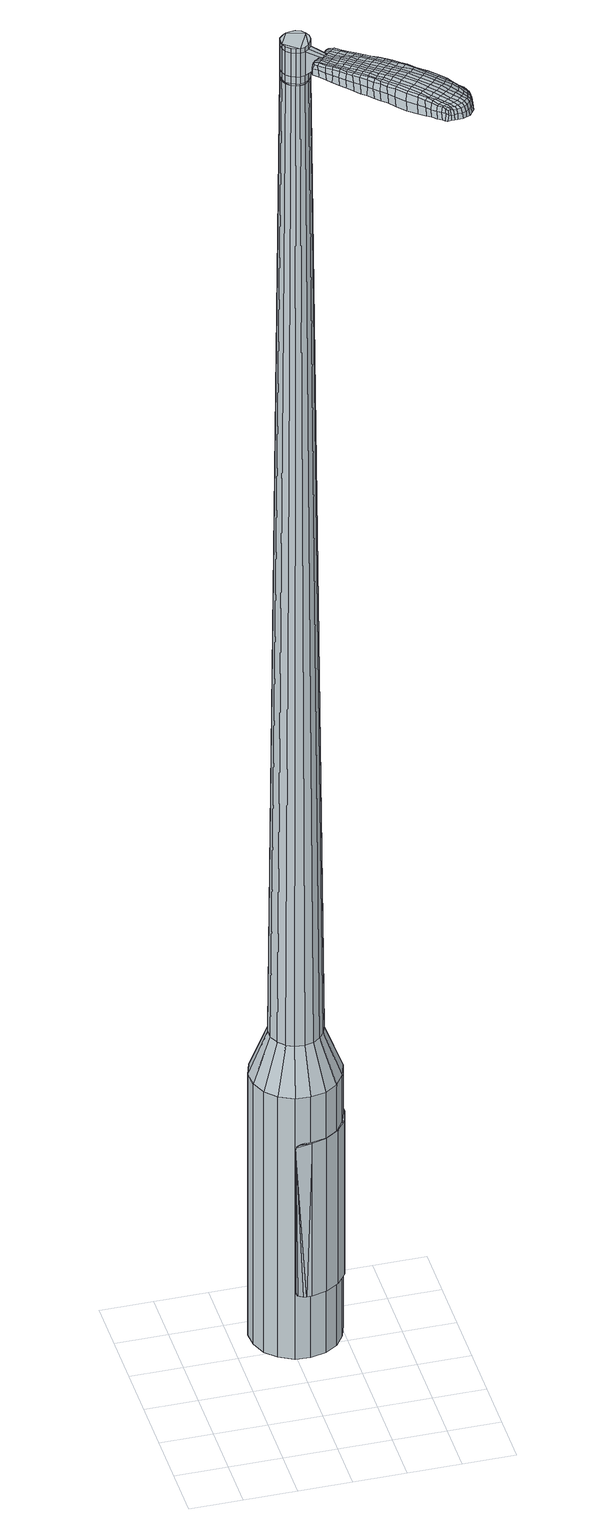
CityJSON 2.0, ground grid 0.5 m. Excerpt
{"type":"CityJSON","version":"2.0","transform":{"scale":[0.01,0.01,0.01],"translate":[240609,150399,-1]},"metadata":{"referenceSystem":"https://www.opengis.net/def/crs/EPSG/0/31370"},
"CityObjects":{
"object1":{"type":"GenericCityObject","attributes":{"cluster":944,"mean_distance_to_centroid":0.186,"new_centroid_x":240610.07,"new_centroid_y":150400.77,"mean_distance_to_camera":8.18,"H1":39.59,"H2":38.7,"Z_final":113.93,"cluster2":-1,"proj_x":240605.86,"proj_y":150404.79,"id_line":64292,"bearing_l":223.67,"distance":5.82,"orientation":"left","G_obj":313.67},"geometry":[{"type":"MultiSurface","lod":"2","boundaries":[[[0,1,2,3]],[[1,4,5,2]],[[4,6,7,5]],[[6,8,9,7]],[[8,10,11,9]],[[10,12,13,11]],[[12,14,15,13]],[[14,16,17,15]],[[16,18,19,17]],[[18,20,21,19]],[[20,22,23,21]],[[22,24,25,23]],[[24,26,27,25]],[[26,28,29,27]],[[28,30,31,29]],[[30,32,33,31]],[[32,34,35,33]],[[34,0,3,35]],[[36,37,38,39]],[[38,40,41,42]],[[41,43,42]],[[42,44,45,46]],[[45,47,46]],[[46,48,49,50]],[[49,51,50]],[[42,46,50,38]],[[50,52,39,38]],[[53,36,39]],[[2,5,7,35]],[[7,9,11,15]],[[11,13,15]],[[15,17,19,23]],[[19,21,23]],[[23,25,27,31]],[[27,29,31]],[[15,23,31,7]],[[31,33,35,7]],[[3,2,35]],[[1,0,54,55]],[[0,34,56,54]],[[34,32,57,56]],[[32,30,58,57]],[[30,28,59,58]],[[28,26,60,59]],[[26,24,61,60]],[[24,22,62,61]],[[22,20,63,62]],[[20,18,64,63]],[[18,16,65,64]],[[16,14,66,65]],[[14,12,67,66]],[[12,10,68,67]],[[10,8,69,68]],[[8,6,70,69]],[[6,4,71,70]],[[4,1,55,71]],[[55,54,72,73]],[[54,56,74,72]],[[56,57,75,74]],[[57,58,76,75]],[[58,59,77,76]],[[59,60,78,77]],[[60,61,79,78]],[[61,62,80,79]],[[62,63,81,80]],[[63,64,82,81]],[[64,65,83,82]],[[65,66,84,83]],[[66,67,85,84]],[[67,68,86,85]],[[68,69,87,86]],[[69,70,88,87]],[[70,71,89,88]],[[71,55,73,89]],[[90,91,92,93]],[[94,95,91,90]],[[96,97,95,94]],[[98,99,97,96]],[[100,101,99,98]],[[102,103,101,100]],[[104,105,103,102]],[[80,106,105,104]],[[81,107,106,80]],[[108,109,107,81]],[[110,111,109,108]],[[112,113,111,110]],[[114,115,113,112]],[[116,117,115,114]],[[87,118,117,116]],[[88,119,118,87]],[[120,121,119,88]],[[93,92,121,120]],[[122,123,124,125]],[[126,122,125,127]],[[128,126,127,129]],[[130,128,129,131]],[[132,130,131,133]],[[134,132,133,135]],[[136,134,135,137]],[[138,136,137,139]],[[140,138,139,141]],[[142,140,141,143]],[[144,142,143,145]],[[146,144,145,147]],[[148,146,147,149]],[[150,148,149,151]],[[152,150,151,153]],[[154,152,153,155]],[[73,72,90,93]],[[72,74,94,90]],[[74,75,96,94]],[[75,76,98,96]],[[76,77,100,98]],[[77,78,102,100]],[[78,79,104,102]],[[79,80,104]],[[82,108,81]],[[82,83,110,108]],[[83,84,112,110]],[[84,85,114,112]],[[85,86,116,114]],[[86,87,116]],[[89,120,88]],[[89,73,93,120]],[[156,157,92,91]],[[157,158,121,92]],[[158,119,121]],[[159,117,118]],[[159,160,115,117]],[[160,161,113,115]],[[161,162,111,113]],[[162,163,109,111]],[[163,107,109]],[[164,105,106]],[[164,165,103,105]],[[165,166,101,103]],[[166,167,99,101]],[[167,168,97,99]],[[168,169,95,97]],[[169,156,91,95]],[[39,52,154,170]],[[157,156,171,155]],[[53,39,170,123]],[[156,169,124,171]],[[36,53,123,122]],[[169,168,125,124]],[[37,36,122,126]],[[168,167,127,125]],[[38,37,126,128]],[[167,166,129,127]],[[40,38,128,130]],[[166,165,131,129]],[[41,40,130,132]],[[165,164,133,131]],[[43,41,132,134]],[[164,106,135,133]],[[42,43,134,136]],[[106,107,137,135]],[[44,42,136,138]],[[107,163,139,137]],[[45,44,138,140]],[[163,162,141,139]],[[47,45,140,142]],[[162,161,143,141]],[[46,47,142,144]],[[161,160,145,143]],[[48,46,144,146]],[[160,159,147,145]],[[49,48,146,148]],[[159,118,149,147]],[[51,49,148,150]],[[118,119,151,149]],[[50,51,150,152]],[[119,158,153,151]],[[52,50,152,154]],[[158,157,155,153]],[[154,155,172,173]],[[155,171,174,172]],[[171,124,175,174]],[[124,123,176,175]],[[123,170,177,176]],[[170,154,173,177]],[[178,179,180,181]],[[182,178,181,183]],[[178,182,184,185]],[[179,178,185,186]],[[187,188,189,190]],[[191,187,190,192]],[[187,191,193,194]],[[188,187,194,195]],[[196,197,198,199]],[[200,196,199,201]],[[196,200,202,203]],[[197,196,203,204]],[[205,206,207,208]],[[209,205,208,210]],[[205,209,211,212]],[[206,205,212,213]],[[214,215,216,217]],[[218,214,217,219]],[[214,218,220,221]],[[215,214,221,222]],[[223,224,225,226]],[[227,223,226,228]],[[223,227,229,230]],[[224,223,230,231]],[[232,233,234,235]],[[224,232,235,225]],[[232,224,231,236]],[[233,232,236,237]],[[238,239,240,241]],[[233,238,241,234]],[[238,233,237,242]],[[239,238,242,243]],[[244,182,183,245]],[[239,244,245,240]],[[244,239,243,246]],[[182,244,246,184]],[[247,248,249,250]],[[251,247,250,252]],[[247,251,253,254]],[[248,247,254,255]],[[256,257,258,259]],[[248,256,259,249]],[[256,248,255,260]],[[257,256,260,261]],[[262,263,264,265]],[[257,262,265,258]],[[262,257,261,266]],[[263,262,266,267]],[[268,269,270,271]],[[263,268,271,264]],[[268,263,267,272]],[[269,268,272,273]],[[274,179,186,275]],[[269,274,275,270]],[[274,269,273,276]],[[179,274,276,180]],[[277,278,279,280]],[[281,277,280,282]],[[277,281,283,284]],[[278,277,284,285]],[[286,287,288,289]],[[278,286,289,279]],[[286,278,285,290]],[[287,286,290,291]],[[292,293,294,295]],[[287,292,295,288]],[[292,287,291,296]],[[293,292,296,297]],[[298,191,192,299]],[[293,298,299,294]],[[298,293,297,300]],[[191,298,300,193]],[[301,302,303,304]],[[305,301,304,306]],[[301,305,307,308]],[[302,301,308,309]],[[310,311,312,313]],[[302,310,313,303]],[[310,302,309,314]],[[311,310,314,315]],[[316,317,318,319]],[[311,316,319,312]],[[316,311,315,320]],[[317,316,320,321]],[[322,323,324,325]],[[317,322,325,318]],[[322,317,321,326]],[[323,322,326,327]],[[328,188,195,329]],[[323,328,329,324]],[[328,323,327,330]],[[188,328,330,189]],[[331,217,216,332]],[[333,331,332,334]],[[331,333,335,336]],[[217,331,336,219]],[[337,333,334,338]],[[339,337,338,340]],[[337,339,341,342]],[[333,337,342,335]],[[343,339,340,344]],[[345,343,344,346]],[[343,345,347,348]],[[339,343,348,341]],[[349,345,346,350]],[[351,349,350,352]],[[349,351,353,354]],[[345,349,354,347]],[[355,351,352,356]],[[206,355,356,207]],[[355,206,213,357]],[[351,355,357,353]],[[358,359,204,203]],[[360,358,203,202]],[[358,360,361,362]],[[359,358,362,363]],[[364,365,363,362]],[[366,364,362,361]],[[364,366,367,368]],[[365,364,368,369]],[[370,371,369,368]],[[372,370,368,367]],[[370,372,373,374]],[[371,370,374,375]],[[376,377,375,374]],[[378,376,374,373]],[[376,378,211,209]],[[377,376,209,210]],[[379,380,381,382]],[[281,379,382,283]],[[379,281,282,383]],[[380,379,383,384]],[[385,200,201,386]],[[380,385,386,381]],[[385,380,384,387]],[[200,385,387,202]],[[388,389,390,391]],[[227,388,391,229]],[[388,227,228,392]],[[389,388,392,393]],[[394,395,396,397]],[[389,394,397,390]],[[394,389,393,398]],[[395,394,398,399]],[[400,197,204,401]],[[395,400,401,396]],[[400,395,399,402]],[[197,400,402,198]],[[403,404,405,406]],[[185,403,406,186]],[[403,185,184,407]],[[404,403,407,408]],[[409,410,411,412]],[[404,409,412,405]],[[409,404,408,413]],[[410,409,413,414]],[[415,208,207,416]],[[410,415,416,411]],[[415,410,414,417]],[[208,415,417,210]],[[418,419,420,421]],[[190,418,421,192]],[[418,190,189,422]],[[419,418,422,423]],[[424,212,211,425]],[[419,424,425,420]],[[424,419,423,426]],[[212,424,426,213]],[[427,428,429,430]],[[305,427,430,307]],[[427,305,306,431]],[[428,427,431,432]],[[433,218,219,434]],[[428,433,434,429]],[[433,428,432,435]],[[218,433,435,220]],[[436,437,438,439]],[[251,436,439,253]],[[436,251,252,440]],[[437,436,440,441]],[[442,443,444,445]],[[437,442,445,438]],[[442,437,441,446]],[[443,442,446,447]],[[448,215,222,449]],[[443,448,449,444]],[[448,443,447,450]],[[215,448,450,216]],[[451,452,441,440]],[[250,451,440,252]],[[451,250,249,453]],[[452,451,453,454]],[[455,456,447,446]],[[452,455,446,441]],[[455,452,454,457]],[[456,455,457,458]],[[459,332,216,450]],[[456,459,450,447]],[[459,456,458,460]],[[332,459,460,334]],[[461,462,463,464]],[[308,461,464,309]],[[461,308,307,430]],[[462,461,430,429]],[[465,336,335,466]],[[462,465,466,463]],[[465,462,429,434]],[[336,465,434,219]],[[467,468,454,453]],[[259,467,453,249]],[[467,259,258,469]],[[468,467,469,470]],[[471,472,458,457]],[[468,471,457,454]],[[471,468,470,473]],[[472,471,473,474]],[[475,338,334,460]],[[472,475,460,458]],[[475,472,474,476]],[[338,475,476,340]],[[477,478,479,480]],[[314,477,480,315]],[[477,314,309,464]],[[478,477,464,463]],[[481,342,341,482]],[[478,481,482,479]],[[481,478,463,466]],[[342,481,466,335]],[[483,484,470,469]],[[265,483,469,258]],[[483,265,264,485]],[[484,483,485,486]],[[487,488,474,473]],[[484,487,473,470]],[[487,484,486,489]],[[488,487,489,490]],[[491,344,340,476]],[[488,491,476,474]],[[491,488,490,492]],[[344,491,492,346]],[[493,494,495,496]],[[320,493,496,321]],[[493,320,315,480]],[[494,493,480,479]],[[497,348,347,498]],[[494,497,498,495]],[[497,494,479,482]],[[348,497,482,341]],[[499,500,486,485]],[[271,499,485,264]],[[499,271,270,501]],[[500,499,501,502]],[[503,504,490,489]],[[500,503,489,486]],[[503,500,502,505]],[[504,503,505,506]],[[507,350,346,492]],[[504,507,492,490]],[[507,504,506,508]],[[350,507,508,352]],[[509,510,511,512]],[[326,509,512,327]],[[509,326,321,496]],[[510,509,496,495]],[[513,354,353,514]],[[510,513,514,511]],[[513,510,495,498]],[[354,513,498,347]],[[515,516,502,501]],[[275,515,501,270]],[[515,275,186,406]],[[516,515,406,405]],[[517,518,506,505]],[[516,517,505,502]],[[517,516,405,412]],[[518,517,412,411]],[[519,356,352,508]],[[518,519,508,506]],[[519,518,411,416]],[[356,519,416,207]],[[520,521,423,422]],[[330,520,422,189]],[[520,330,327,512]],[[521,520,512,511]],[[522,357,213,426]],[[521,522,426,423]],[[522,521,511,514]],[[357,522,514,353]],[[523,524,384,383]],[[280,523,383,282]],[[523,280,279,525]],[[524,523,525,526]],[[527,360,202,387]],[[524,527,387,384]],[[527,524,526,528]],[[360,527,528,361]],[[529,530,531,532]],[[230,529,532,231]],[[529,230,229,391]],[[530,529,391,390]],[[533,534,535,536]],[[530,533,536,531]],[[533,530,390,397]],[[534,533,397,396]],[[537,359,363,538]],[[534,537,538,535]],[[537,534,396,401]],[[359,537,401,204]],[[539,540,526,525]],[[289,539,525,279]],[[539,289,288,541]],[[540,539,541,542]],[[543,366,361,528]],[[540,543,528,526]],[[543,540,542,544]],[[366,543,544,367]],[[545,546,547,548]],[[236,545,548,237]],[[545,236,231,532]],[[546,545,532,531]],[[549,550,551,552]],[[546,549,552,547]],[[549,546,531,536]],[[550,549,536,535]],[[553,365,369,554]],[[550,553,554,551]],[[553,550,535,538]],[[365,553,538,363]],[[555,556,542,541]],[[295,555,541,288]],[[555,295,294,557]],[[556,555,557,558]],[[559,372,367,544]],[[556,559,544,542]],[[559,556,558,560]],[[372,559,560,373]],[[561,562,563,564]],[[242,561,564,243]],[[561,242,237,548]],[[562,561,548,547]],[[565,566,567,568]],[[562,565,568,563]],[[565,562,547,552]],[[566,565,552,551]],[[569,371,375,570]],[[566,569,570,567]],[[569,566,551,554]],[[371,569,554,369]],[[571,572,558,557]],[[299,571,557,294]],[[571,299,192,421]],[[572,571,421,420]],[[573,378,373,560]],[[572,573,560,558]],[[573,572,420,425]],[[378,573,425,211]],[[574,575,408,407]],[[246,574,407,184]],[[574,246,243,564]],[[575,574,564,563]],[[576,577,414,413]],[[575,576,413,408]],[[576,575,563,568]],[[577,576,568,567]],[[578,377,210,417]],[[577,578,417,414]],[[578,577,567,570]],[[377,578,570,375]],[[579,580,581,582]],[[582,581,583,584]],[[585,583,581,586]],[[586,581,580,587]],[[588,589,590,591]],[[591,590,592,593]],[[594,592,590,595]],[[595,590,589,596]],[[597,598,599,600]],[[600,599,601,602]],[[603,601,599,604]],[[604,599,598,605]],[[606,607,608,609]],[[609,608,610,611]],[[612,610,608,613]],[[613,608,607,614]],[[615,616,617,618]],[[618,617,619,620]],[[621,619,617,622]],[[622,617,616,623]],[[624,625,626,627]],[[627,626,628,629]],[[630,628,626,631]],[[631,626,625,632]],[[633,634,635,636]],[[636,635,625,624]],[[632,625,635,637]],[[637,635,634,638]],[[639,640,641,642]],[[642,641,634,633]],[[638,634,641,643]],[[643,641,640,644]],[[584,583,645,646]],[[646,645,640,639]],[[644,640,645,647]],[[647,645,583,585]],[[648,649,650,651]],[[651,650,652,653]],[[654,652,650,655]],[[655,650,649,656]],[[657,658,659,660]],[[660,659,649,648]],[[656,649,659,661]],[[661,659,658,662]],[[663,664,665,666]],[[666,665,658,657]],[[662,658,665,667]],[[667,665,664,668]],[[669,670,671,672]],[[672,671,664,663]],[[668,664,671,673]],[[673,671,670,674]],[[587,580,675,676]],[[676,675,670,669]],[[674,670,675,677]],[[677,675,580,579]],[[678,679,680,681]],[[681,680,682,683]],[[684,682,680,685]],[[685,680,679,686]],[[687,688,689,690]],[[690,689,679,678]],[[686,679,689,691]],[[691,689,688,692]],[[693,694,695,696]],[[696,695,688,687]],[[692,688,695,697]],[[697,695,694,698]],[[593,592,699,700]],[[700,699,694,693]],[[698,694,699,701]],[[701,699,592,594]],[[702,703,704,705]],[[705,704,706,707]],[[708,706,704,709]],[[709,704,703,710]],[[711,712,713,714]],[[714,713,703,702]],[[710,703,713,715]],[[715,713,712,716]],[[717,718,719,720]],[[720,719,712,711]],[[716,712,719,721]],[[721,719,718,722]],[[723,724,725,726]],[[726,725,718,717]],[[722,718,725,727]],[[727,725,724,728]],[[596,589,729,730]],[[730,729,724,723]],[[728,724,729,731]],[[731,729,589,588]],[[615,618,732,733]],[[733,732,734,735]],[[736,734,732,737]],[[737,732,618,620]],[[735,734,738,739]],[[739,738,740,741]],[[742,740,738,743]],[[743,738,734,736]],[[741,740,744,745]],[[745,744,746,747]],[[748,746,744,749]],[[749,744,740,742]],[[747,746,750,751]],[[751,750,752,753]],[[754,752,750,755]],[[755,750,746,748]],[[753,752,756,757]],[[757,756,607,606]],[[614,607,756,758]],[[758,756,752,754]],[[605,759,760,604]],[[604,760,761,603]],[[762,761,760,763]],[[763,760,759,764]],[[764,765,766,763]],[[763,766,767,762]],[[768,767,766,769]],[[769,766,765,770]],[[770,771,772,769]],[[769,772,773,768]],[[774,773,772,775]],[[775,772,771,776]],[[776,777,778,775]],[[775,778,779,774]],[[612,779,778,610]],[[610,778,777,611]],[[780,781,782,783]],[[783,782,682,684]],[[683,682,782,784]],[[784,782,781,785]],[[602,601,786,787]],[[787,786,781,780]],[[785,781,786,788]],[[788,786,601,603]],[[789,790,791,792]],[[792,791,628,630]],[[629,628,791,793]],[[793,791,790,794]],[[795,796,797,798]],[[798,797,790,789]],[[794,790,797,799]],[[799,797,796,800]],[[605,598,801,802]],[[802,801,796,795]],[[800,796,801,803]],[[803,801,598,597]],[[804,805,806,807]],[[807,806,586,587]],[[585,586,806,808]],[[808,806,805,809]],[[810,811,812,813]],[[813,812,805,804]],[[809,805,812,814]],[[814,812,811,815]],[[606,609,816,817]],[[817,816,811,810]],[[815,811,816,818]],[[818,816,609,611]],[[819,820,821,822]],[[822,821,591,593]],[[588,591,821,823]],[[823,821,820,824]],[[612,613,825,826]],[[826,825,820,819]],[[824,820,825,827]],[[827,825,613,614]],[[828,829,830,831]],[[831,830,706,708]],[[707,706,830,832]],[[832,830,829,833]],[[620,619,834,835]],[[835,834,829,828]],[[833,829,834,836]],[[836,834,619,621]],[[837,838,839,654]],[[839,652,654]],[[653,652,839,840]],[[840,839,838,841]],[[842,843,844,845]],[[845,844,838,837]],[[841,838,844,846]],[[846,844,843,847]],[[623,616,848,849]],[[849,848,843,842]],[[847,843,848,850]],[[850,848,616,615]],[[841,851,852,840]],[[840,852,651,653]],[[648,651,852,853]],[[853,852,851,854]],[[847,855,856,846]],[[846,856,851,841]],[[854,851,856,857]],[[857,856,855,858]],[[615,733,859,850]],[[850,859,855,847]],[[858,855,859,860]],[[860,859,733,735]],[[861,862,863,864]],[[864,863,709,710]],[[708,709,863,831]],[[831,863,862,828]],[[736,737,865,866]],[[866,865,862,861]],[[828,862,865,835]],[[835,865,737,620]],[[854,867,868,853]],[[853,868,660,648]],[[657,660,868,869]],[[869,868,867,870]],[[858,871,872,857]],[[857,872,867,854]],[[870,867,872,873]],[[873,872,871,874]],[[735,739,875,860]],[[860,875,871,858]],[[874,871,875,876]],[[876,875,739,741]],[[877,878,879,880]],[[880,879,715,716]],[[710,715,879,864]],[[864,879,878,861]],[[742,743,881,882]],[[882,881,878,877]],[[861,878,881,866]],[[866,881,743,736]],[[870,883,869]],[[869,883,666,657]],[[663,666,883,884]],[[884,883,885]],[[874,886,887,873]],[[873,887,883,870]],[[885,883,887,888]],[[888,887,886,889]],[[741,745,890,876]],[[876,890,886,874]],[[889,886,890,891]],[[891,890,745,747]],[[892,893,894,895]],[[895,894,721,722]],[[716,721,894,880]],[[880,894,893,877]],[[748,749,896,897]],[[897,896,893,892]],[[877,893,896,882]],[[882,896,749,742]],[[885,898,899,884]],[[884,899,672,663]],[[669,672,899,900]],[[900,899,898,901]],[[889,902,903,888]],[[888,903,898,885]],[[901,898,903,904]],[[904,903,902,905]],[[747,751,906,891]],[[891,906,902,889]],[[905,902,906,907]],[[907,906,751,753]],[[908,909,910,911]],[[911,910,727,728]],[[722,727,910,895]],[[895,910,909,892]],[[754,755,912,913]],[[913,912,909,908]],[[892,909,912,897]],[[897,912,755,748]],[[901,914,915,900]],[[900,915,676,669]],[[587,676,915,807]],[[807,915,914,804]],[[905,916,917,904]],[[904,917,914,901]],[[804,914,917,813]],[[813,917,916,810]],[[753,757,918,907]],[[907,918,916,905]],[[810,916,918,817]],[[817,918,757,606]],[[824,919,920,823]],[[823,920,731,588]],[[728,731,920,911]],[[911,920,919,908]],[[614,758,921,827]],[[827,921,919,824]],[[908,919,921,913]],[[913,921,758,754]],[[785,922,923,784]],[[784,923,681,683]],[[678,681,923,924]],[[924,923,922,925]],[[603,761,926,788]],[[788,926,922,785]],[[925,922,926,927]],[[927,926,761,762]],[[928,929,930,931]],[[931,930,631,632]],[[630,631,930,792]],[[792,930,929,789]],[[932,933,934,935]],[[935,934,929,928]],[[789,929,934,798]],[[798,934,933,795]],[[764,759,936,937]],[[937,936,933,932]],[[795,933,936,802]],[[802,936,759,605]],[[925,938,939,924]],[[924,939,690,678]],[[687,690,939,940]],[[940,939,938,941]],[[762,767,942,927]],[[927,942,938,925]],[[941,938,942,943]],[[943,942,767,768]],[[944,945,946,947]],[[947,946,637,638]],[[632,637,946,931]],[[931,946,945,928]],[[948,949,950,951]],[[951,950,945,944]],[[928,945,950,935]],[[935,950,949,932]],[[770,765,952,953]],[[953,952,949,948]],[[932,949,952,937]],[[937,952,765,764]],[[941,954,955,940]],[[940,955,696,687]],[[693,696,955,956]],[[956,955,954,957]],[[768,773,958,943]],[[943,958,954,941]],[[957,954,958,959]],[[959,958,773,774]],[[960,961,962,963]],[[963,962,643,644]],[[638,643,962,947]],[[947,962,961,944]],[[964,965,966,967]],[[967,966,961,960]],[[944,961,966,951]],[[951,966,965,948]],[[776,771,968,969]],[[969,968,965,964]],[[948,965,968,953]],[[953,968,771,770]],[[957,970,971,956]],[[956,971,700,693]],[[593,700,971,822]],[[822,971,970,819]],[[774,779,972,959]],[[959,972,970,957]],[[819,970,972,826]],[[826,972,779,612]],[[809,973,974,808]],[[808,974,647,585]],[[644,647,974,963]],[[963,974,973,960]],[[815,975,976,814]],[[814,976,973,809]],[[960,973,976,967]],[[967,976,975,964]],[[611,777,977,818]],[[818,977,975,815]],[[964,975,977,969]],[[969,977,777,776]],[[579,582,181,180]],[[582,584,183,181]],[[594,595,194,193]],[[595,596,195,194]],[[597,600,199,198]],[[600,602,201,199]],[[621,622,221,220]],[[622,623,222,221]],[[624,627,226,225]],[[627,629,228,226]],[[633,636,235,234]],[[636,624,225,235]],[[639,642,241,240]],[[642,633,234,241]],[[584,646,245,183]],[[646,639,240,245]],[[654,655,254,253]],[[655,656,255,254]],[[656,661,260,255]],[[661,662,261,260]],[[662,667,266,261]],[[667,668,267,266]],[[668,673,272,267]],[[673,674,273,272]],[[674,677,276,273]],[[677,579,180,276]],[[684,685,284,283]],[[685,686,285,284]],[[686,691,290,285]],[[691,692,291,290]],[[692,697,296,291]],[[697,698,297,296]],[[698,701,300,297]],[[701,594,193,300]],[[702,705,304,303]],[[705,707,306,304]],[[711,714,313,312]],[[714,702,303,313]],[[717,720,319,318]],[[720,711,312,319]],[[723,726,325,324]],[[726,717,318,325]],[[596,730,329,195]],[[730,723,324,329]],[[780,783,382,381]],[[783,684,283,382]],[[602,787,386,201]],[[787,780,381,386]],[[629,793,392,228]],[[793,794,393,392]],[[794,799,398,393]],[[799,800,399,398]],[[800,803,402,399]],[[803,597,198,402]],[[707,832,431,306]],[[832,833,432,431]],[[833,836,435,432]],[[836,621,220,435]],[[837,654,439,438]],[[654,253,439]],[[842,845,445,444]],[[845,837,438,445]],[[623,849,449,222]],[[849,842,444,449]],[[978,979,980,981]],[[982,983,981,980]],[[984,985,986,987]],[[988,989,990,991]],[[979,992,993,980]],[[994,982,980,993]],[[995,984,987,996]],[[997,998,989,988]],[[992,999,1000,993]],[[1000,1001,994,993]],[[1002,995,996,1003]],[[1004,998,997,1005]],[[999,1006,1007,1000]],[[1007,1008,1001,1000]],[[1009,1002,1003,1010]],[[1011,1004,1005,1012]],[[1013,1014,1015,1016]],[[1017,1018,1014,1013]],[[1017,1019,1020,1018]],[[1019,1021,1022,1020]],[[1023,1024,1025,1026]],[[1027,1028,1024,1023]],[[1029,1030,1028,1027]],[[1031,1032,1030,1029]],[[1026,1015,1014,1023]],[[1023,1014,1018,1027]],[[1018,1020,1029,1027]],[[1020,1022,1031,1029]],[[987,986,983,982]],[[996,987,982,994]],[[1001,1003,996,994]],[[1008,1010,1003,1001]],[[988,991,985,984]],[[997,988,984,995]],[[1005,997,995,1002]],[[1012,1005,1002,1009]],[[989,1013,1016,990]],[[998,1017,1013,989]],[[1019,1017,998,1004]],[[1021,1019,1004,1011]],[[1033,1034,1035,1036]],[[1035,1037,1038,1039]],[[1035,1039,1040,1041]],[[1035,1041,1036]],[[1042,1033,1036,1043]],[[1044,1043,1036,1045]],[[1046,1045,1036]],[[1047,1035,1034,1048]],[[1049,1047,1048,1050]],[[1051,1049,1050,1052]],[[1053,1051,1052,1054]],[[1055,1053,1054,1056]],[[1056,1057,1058,1059]],[[1056,1059,1060,1061]],[[1056,1061,1062,1063]],[[1062,1064,1065,1066]],[[1062,1066,1067,1068]],[[1062,1068,1063]],[[1056,1063,1055]],[[1069,1070,1034,1033]],[[1071,1072,1037,1035]],[[1073,1074,1046,1036]],[[1070,1075,1048,1034]],[[1076,1071,1035,1047]],[[1075,1077,1050,1048]],[[1078,1076,1047,1049]],[[1077,1079,1052,1050]],[[1080,1078,1049,1051]],[[1079,1081,1054,1052]],[[1082,1080,1051,1053]],[[1081,1083,1056,1054]],[[1084,1082,1053,1055]],[[1083,1085,1057,1056]],[[1086,1087,1064,1062]],[[1088,1084,1055,1063]],[[1058,1057,1085,1089]],[[1059,1058,1089,1090]],[[1060,1059,1090,1091]],[[1061,1060,1091,1092]],[[1062,1061,1092,1086]],[[1093,1069,1033,1042]],[[1094,1093,1042,1043]],[[1095,1094,1043,1044]],[[1096,1095,1044,1045]],[[1074,1096,1045,1046]],[[1038,1037,1072,1097]],[[1065,1064,1087,1098]],[[1039,1038,1097,1099]],[[1040,1039,1099,1100]],[[1041,1040,1100,1101]],[[1036,1041,1101,1073]],[[1066,1065,1098,1102]],[[1067,1066,1102,1103]],[[1068,1067,1103,1104]],[[1063,1068,1104,1088]]]}]}
},
"vertices":[
[139,146,384],[127,138,384],[127,138,96],[139,146,96],[112,135,384],[112,135,96],[98,136,384],[98,136,96],[84,143,384],[84,143,96],[74,153,384],[74,153,96],[68,167,384],[68,167,96],[67,181,384],[67,181,96],[72,196,384],[72,196,96],[80,207,384],[80,207,96],[93,216,384],[93,216,96],[107,219,384],[107,219,96],[121,217,384],[121,217,96],[135,211,384],[135,211,96],[145,200,384],[145,200,96],[151,187,384],[151,187,96],[152,172,384],[152,172,96],[147,158,384],[147,158,96],[123,175,1524],[123,180,1524],[121,184,1524],[119,167,1524],[118,188,1524],[113,190,1524],[104,189,1524],[109,190,1524],[100,186,1524],[97,183,1524],[96,174,1524],[96,178,1524],[98,169,1524],[102,166,1524],[110,163,1524],[106,164,1524],[115,164,1524],[122,171,1524],[127,159,429],[120,154,429],[132,166,429],[135,174,429],[134,183,429],[130,191,429],[124,197,429],[117,201,429],[108,202,429],[99,200,429],[92,195,429],[87,188,429],[85,180,429],[85,171,429],[89,163,429],[95,156,429],[102,153,429],[111,152,429],[119,167,1483],[115,164,1483],[122,171,1483],[123,175,1483],[123,180,1483],[121,184,1483],[118,188,1483],[113,190,1483],[109,190,1483],[104,189,1483],[100,186,1483],[97,183,1483],[96,178,1483],[96,174,1483],[98,169,1483],[102,166,1483],[106,164,1483],[110,163,1483],[118,167,1483],[118,167,1485],[115,165,1485],[115,165,1483],[121,171,1483],[121,171,1485],[122,175,1483],[122,175,1485],[122,180,1483],[122,180,1485],[120,184,1483],[120,184,1485],[117,187,1483],[117,187,1485],[113,189,1483],[113,189,1485],[109,190,1485],[104,189,1485],[101,186,1483],[101,186,1485],[98,182,1483],[98,182,1485],[97,178,1483],[97,178,1485],[97,174,1483],[97,174,1485],[99,170,1483],[99,170,1485],[102,166,1485],[106,164,1485],[110,164,1483],[110,164,1485],[123,175,1519],[122,171,1519],[122,171,1493],[123,175,1493],[123,180,1519],[123,180,1493],[121,184,1519],[121,184,1493],[118,188,1519],[118,188,1493],[113,190,1519],[113,190,1493],[109,190,1519],[109,190,1493],[104,189,1519],[104,189,1493],[100,186,1519],[100,186,1493],[97,183,1519],[97,183,1493],[96,178,1519],[96,178,1493],[96,174,1519],[96,174,1493],[98,169,1519],[98,169,1493],[102,166,1519],[102,166,1493],[106,164,1519],[106,164,1493],[110,163,1519],[110,163,1493],[115,164,1519],[115,164,1493],[119,167,1485],[115,164,1485],[110,163,1485],[98,169,1485],[96,174,1485],[96,178,1485],[97,183,1485],[100,186,1485],[113,190,1485],[118,188,1485],[121,184,1485],[123,180,1485],[123,175,1485],[122,171,1485],[119,167,1519],[119,167,1493],[129,151,1513],[129,151,1518],[132,154,1513],[134,156,1513],[134,156,1518],[132,154,1518],[169,86,1519],[164,92,1518],[164,90,1509],[169,84,1510],[174,80,1519],[174,78,1510],[175,82,1526],[169,88,1525],[165,94,1525],[197,113,1519],[192,118,1518],[190,117,1525],[195,112,1525],[203,107,1519],[201,106,1526],[205,107,1510],[199,113,1510],[194,118,1509],[235,48,1519],[232,45,1519],[233,44,1513],[235,47,1513],[237,51,1519],[238,51,1513],[236,52,1524],[234,49,1524],[231,46,1524],[184,101,1530],[178,107,1529],[176,104,1529],[181,99,1530],[190,95,1531],[187,92,1531],[193,97,1530],[186,104,1530],[181,109,1529],[128,159,1512],[126,158,1512],[127,157,1517],[128,159,1517],[130,162,1512],[131,160,1517],[131,161,1506],[128,159,1506],[126,157,1506],[211,45,1519],[208,47,1519],[208,45,1512],[210,43,1512],[213,43,1518],[212,42,1512],[213,44,1522],[211,46,1523],[209,48,1524],[204,50,1519],[200,53,1519],[200,52,1512],[204,48,1512],[205,51,1524],[201,55,1525],[196,58,1519],[190,63,1519],[190,61,1511],[196,56,1511],[196,59,1526],[191,65,1526],[182,71,1519],[182,69,1510],[183,73,1526],[121,143,1513],[126,137,1513],[126,138,1518],[121,144,1517],[117,147,1512],[119,147,1516],[117,146,1506],[121,141,1507],[126,135,1507],[131,131,1514],[135,125,1515],[136,127,1520],[131,133,1519],[130,130,1507],[135,124,1507],[140,120,1515],[145,114,1516],[145,116,1522],[141,121,1521],[140,118,1508],[145,112,1508],[150,108,1517],[155,103,1517],[155,104,1524],[150,110,1523],[150,106,1508],[154,101,1509],[159,97,1518],[160,99,1524],[159,95,1509],[237,69,1519],[235,71,1519],[234,71,1524],[236,68,1523],[238,66,1518],[237,66,1522],[240,67,1512],[239,69,1512],[237,72,1512],[232,75,1519],[228,80,1519],[227,79,1525],[231,75,1524],[234,75,1512],[230,80,1512],[225,84,1519],[219,90,1519],[218,90,1526],[223,84,1526],[226,84,1511],[221,90,1511],[211,98,1519],[209,98,1526],[213,98,1510],[143,163,1513],[148,158,1513],[150,158,1507],[144,164,1507],[139,167,1512],[140,167,1506],[139,166,1516],[142,163,1517],[147,158,1518],[154,153,1514],[159,148,1515],[161,148,1507],[156,153,1507],[153,153,1519],[158,148,1520],[165,143,1515],[170,138,1516],[172,138,1508],[167,143,1508],[163,143,1521],[169,138,1522],[176,133,1517],[181,128,1517],[183,128,1509],[178,133,1508],[174,132,1523],[179,127,1524],[186,123,1518],[188,123,1509],[185,122,1524],[132,155,1519],[130,153,1519],[137,149,1520],[135,147,1520],[139,151,1520],[134,157,1519],[142,144,1522],[141,142,1522],[148,139,1523],[146,137,1523],[150,141,1523],[145,146,1521],[153,133,1524],[151,131,1524],[158,128,1525],[156,126,1525],[160,130,1525],[155,135,1524],[163,122,1526],[161,120,1526],[168,117,1527],[166,115,1527],[171,120,1527],[166,125,1526],[173,112,1528],[171,110,1528],[176,114,1528],[232,51,1527],[229,48,1527],[234,54,1526],[231,58,1527],[228,54,1528],[226,52,1528],[224,59,1529],[221,56,1529],[227,62,1528],[222,67,1530],[219,64,1530],[216,62,1530],[214,70,1531],[211,67,1531],[217,73,1530],[210,79,1531],[208,76,1531],[205,74,1531],[199,85,1531],[196,83,1531],[202,88,1531],[239,64,1518],[239,61,1519],[240,61,1513],[240,64,1513],[238,65,1523],[238,62,1523],[238,56,1519],[239,56,1513],[237,57,1524],[215,42,1518],[218,42,1518],[217,43,1523],[215,44,1523],[215,41,1513],[218,41,1513],[221,42,1519],[225,42,1519],[224,43,1524],[221,43,1523],[221,41,1513],[226,41,1513],[229,43,1519],[228,44,1524],[229,43,1513],[170,89,1528],[172,91,1528],[167,96,1528],[165,95,1527],[176,83,1528],[178,84,1529],[174,92,1529],[176,95,1530],[171,100,1529],[169,98,1528],[180,86,1529],[182,88,1530],[179,97,1530],[174,102,1529],[185,90,1531],[194,112,1528],[192,110,1529],[198,104,1529],[200,105,1528],[189,117,1527],[187,115,1528],[189,107,1529],[196,101,1530],[184,112,1528],[136,168,1512],[135,166,1512],[135,165,1517],[137,166,1517],[138,168,1506],[136,166,1506],[133,164,1512],[133,163,1517],[133,164,1506],[117,149,1512],[118,150,1512],[118,149,1506],[117,148,1506],[118,149,1517],[119,150,1517],[120,152,1512],[122,154,1512],[122,153,1506],[120,151,1506],[121,152,1517],[123,153,1517],[124,156,1512],[124,155,1506],[125,155,1517],[122,145,1519],[123,146,1519],[127,139,1520],[128,140,1520],[125,148,1519],[127,149,1519],[130,142,1520],[132,144,1520],[128,151,1519],[134,146,1520],[141,163,1519],[139,161,1519],[145,156,1520],[146,157,1520],[137,159,1519],[142,154,1520],[132,134,1521],[133,135,1521],[137,128,1522],[138,129,1522],[135,136,1521],[137,138,1521],[140,131,1522],[142,133,1523],[139,140,1522],[144,135,1523],[151,152,1521],[150,151,1521],[155,146,1522],[157,147,1522],[147,148,1521],[153,143,1522],[141,122,1523],[143,124,1523],[146,117,1524],[148,118,1524],[145,125,1523],[147,127,1524],[150,120,1525],[152,122,1525],[149,129,1524],[154,124,1525],[162,142,1523],[161,140,1523],[166,135,1524],[167,137,1524],[158,138,1524],[163,133,1525],[151,111,1525],[153,113,1525],[156,106,1526],[157,107,1526],[154,114,1526],[157,116,1526],[159,109,1527],[162,111,1527],[159,118,1526],[164,113,1527],[173,132,1525],[171,130,1525],[176,125,1526],[178,127,1526],[168,128,1526],[174,122,1527],[161,100,1527],[162,101,1527],[164,103,1527],[166,105,1528],[169,108,1528],[183,122,1527],[182,120,1527],[179,117,1528],[236,66,1525],[236,64,1525],[234,69,1526],[234,66,1526],[235,59,1526],[232,62,1527],[213,46,1525],[215,45,1525],[213,48,1526],[210,48,1525],[219,45,1525],[222,45,1526],[219,48,1527],[216,48,1526],[226,47,1526],[223,50,1527],[230,73,1526],[230,71,1527],[226,78,1527],[226,75,1528],[229,67,1528],[224,72,1529],[206,51,1526],[209,51,1527],[204,56,1528],[202,55,1527],[212,52,1527],[215,53,1528],[210,58,1529],[207,56,1528],[218,54,1528],[213,59,1530],[222,83,1528],[221,80,1529],[217,89,1528],[215,86,1529],[219,77,1529],[213,83,1530],[198,60,1528],[200,60,1528],[194,66,1529],[192,66,1528],[202,61,1529],[205,63,1530],[199,69,1530],[196,68,1530],[208,65,1530],[202,71,1531],[208,97,1529],[207,95,1529],[204,92,1530],[184,74,1528],[186,75,1529],[188,77,1530],[191,78,1530],[194,81,1531],[165,91,1509],[166,93,1518],[170,88,1518],[170,86,1509],[176,81,1519],[176,79,1510],[176,83,1525],[171,89,1525],[166,95,1525],[189,116,1525],[190,116,1518],[195,111,1518],[194,111,1525],[202,105,1519],[200,105,1525],[204,105,1510],[197,112,1509],[192,116,1509],[231,46,1513],[231,47,1519],[233,49,1519],[234,49,1513],[235,52,1519],[236,52,1513],[234,53,1524],[232,50,1524],[230,48,1524],[176,104,1528],[179,106,1528],[184,101,1529],[181,99,1529],[190,94,1529],[188,92,1529],[192,97,1529],[186,103,1529],[181,109,1528],[128,155,1516],[127,156,1512],[129,158,1512],[130,157,1516],[131,160,1512],[132,159,1516],[132,159,1506],[130,157,1506],[128,155,1506],[209,47,1512],[209,48,1519],[212,46,1518],[211,45,1512],[213,45,1518],[213,44,1512],[214,46,1522],[212,47,1523],[210,49,1523],[201,53,1512],[201,55,1519],[206,51,1519],[205,50,1512],[206,53,1524],[202,56,1525],[192,63,1511],[192,64,1519],[197,59,1519],[197,57,1511],[198,60,1525],[192,66,1526],[184,73,1519],[184,71,1510],[184,74,1526],[128,139,1518],[127,138,1513],[122,144,1513],[123,145,1517],[119,148,1512],[120,148,1515],[119,147,1506],[122,142,1506],[127,137,1507],[137,128,1520],[137,127,1514],[132,132,1514],[133,134,1519],[132,131,1507],[137,125,1507],[147,117,1522],[147,115,1516],[142,121,1515],[142,122,1521],[142,119,1508],[146,113,1508],[157,106,1523],[156,104,1517],[151,110,1516],[152,111,1522],[151,108,1508],[156,102,1508],[161,98,1517],[161,100,1524],[161,96,1509],[232,70,1523],[233,70,1519],[235,68,1518],[234,67,1523],[236,66,1518],[235,66,1522],[238,66,1512],[237,68,1512],[235,70,1512],[225,78,1525],[227,78,1519],[230,74,1519],[229,73,1524],[232,74,1512],[229,79,1512],[216,88,1526],[218,89,1519],[223,83,1519],[222,82,1525],[225,83,1511],[220,89,1511],[210,97,1519],[208,97,1526],[212,97,1510],[149,157,1507],[147,157,1513],[142,162,1513],[143,162,1506],[138,165,1512],[139,165,1506],[138,164,1515],[141,162,1517],[146,157,1518],[160,147,1507],[158,147,1514],[153,152,1514],[154,152,1507],[151,151,1519],[157,146,1520],[171,137,1508],[169,136,1516],[164,141,1515],[165,142,1508],[162,141,1521],[168,136,1522],[182,126,1508],[180,126,1517],[174,131,1516],[176,131,1508],[173,131,1522],[178,126,1523],[185,121,1517],[187,121,1509],[183,121,1524],[133,154,1518],[131,152,1518],[138,149,1519],[136,147,1519],[140,151,1519],[135,156,1518],[143,143,1520],[141,142,1520],[148,138,1521],[146,136,1521],[150,140,1521],[145,145,1520],[153,133,1523],[151,131,1523],[158,127,1524],[156,125,1524],[161,130,1524],[155,135,1523],[163,122,1525],[161,120,1525],[169,117,1526],[166,115,1526],[171,119,1526],[166,124,1525],[174,111,1527],[171,109,1527],[176,114,1527],[228,50,1526],[231,52,1526],[232,55,1525],[230,58,1526],[228,55,1526],[225,52,1526],[221,57,1528],[224,59,1528],[226,62,1527],[221,67,1528],[219,64,1529],[216,62,1529],[211,67,1530],[214,70,1530],[216,73,1529],[210,79,1530],[208,76,1530],[205,74,1530],[196,83,1530],[199,85,1530],[201,88,1530],[238,62,1513],[237,61,1518],[237,64,1518],[238,64,1512],[236,64,1523],[236,62,1523],[236,57,1519],[237,57,1513],[235,58,1523],[217,45,1523],[218,44,1518],[215,44,1518],[215,46,1523],[215,43,1512],[217,43,1512],[224,45,1523],[225,44,1519],[221,44,1519],[220,45,1523],[221,43,1513],[225,43,1513],[228,45,1519],[227,46,1524],[228,45,1513],[168,96,1527],[172,91,1527],[171,90,1527],[167,95,1526],[177,84,1527],[178,84,1528],[172,100,1528],[177,95,1528],[174,93,1528],[170,98,1527],[180,86,1528],[183,88,1529],[179,97,1529],[174,102,1528],[185,90,1529],[198,103,1528],[192,109,1527],[193,110,1527],[199,104,1527],[188,115,1526],[187,114,1527],[189,106,1528],[195,100,1528],[184,112,1527],[137,164,1516],[136,165,1512],[137,166,1512],[137,165,1516],[138,166,1506],[138,165,1506],[134,162,1512],[134,161,1516],[135,162,1506],[120,148,1506],[120,149,1512],[119,149,1512],[120,148,1516],[121,149,1516],[124,151,1506],[123,152,1512],[121,150,1512],[122,149,1506],[122,150,1516],[124,152,1516],[125,154,1512],[126,153,1506],[126,154,1516],[124,145,1518],[123,145,1518],[128,140,1519],[129,140,1519],[127,149,1518],[125,147,1518],[130,142,1519],[132,143,1519],[129,150,1518],[134,145,1519],[145,155,1519],[140,160,1518],[140,161,1518],[146,156,1519],[137,158,1518],[142,153,1519],[134,135,1520],[133,134,1520],[138,128,1521],[138,129,1521],[137,138,1520],[135,136,1520],[140,131,1521],[142,132,1521],[139,140,1520],[144,134,1521],[155,145,1521],[150,150,1520],[151,151,1520],[156,146,1521],[148,148,1520],[153,143,1521],[143,123,1522],[148,117,1523],[148,118,1523],[147,127,1522],[145,125,1522],[150,120,1523],[152,122,1524],[149,129,1523],[154,123,1524],[166,135,1523],[161,140,1522],[162,141,1522],[167,136,1523],[158,137,1522],[163,132,1523],[153,112,1524],[152,112,1524],[157,106,1525],[158,107,1525],[157,116,1525],[155,114,1524],[160,109,1525],[162,111,1526],[159,118,1525],[164,113,1526],[177,124,1525],[171,130,1524],[172,130,1524],[177,125,1525],[169,127,1524],[174,122,1525],[163,102,1526],[162,101,1526],[167,105,1527],[165,103,1526],[169,107,1527],[182,119,1526],[183,120,1526],[179,117,1526],[234,64,1524],[234,66,1524],[232,69,1525],[232,66,1525],[234,59,1525],[231,62,1525],[213,49,1525],[216,47,1524],[213,47,1524],[211,49,1525],[219,49,1526],[222,47,1525],[219,46,1524],[216,49,1525],[225,48,1525],[222,51,1526],[229,71,1526],[229,73,1526],[225,77,1526],[225,75,1527],[228,67,1526],[223,71,1527],[204,57,1527],[209,52,1526],[207,53,1526],[203,57,1526],[210,58,1528],[215,54,1527],[212,53,1526],[207,57,1527],[218,55,1527],[213,60,1528],[221,80,1527],[221,82,1527],[216,88,1527],[215,86,1528],[219,76,1528],[213,83,1529],[194,67,1528],[200,61,1527],[199,61,1527],[193,67,1527],[200,70,1529],[206,63,1529],[203,62,1528],[197,68,1528],[208,65,1529],[202,72,1530],[207,95,1528],[207,96,1528],[204,91,1529],[186,76,1528],[185,75,1528],[191,79,1529],[189,77,1529],[194,81,1530],[119,147,1508],[124,152,1508],[145,127,1509],[140,122,1509],[160,111,1510],[154,105,1510],[187,82,1512],[180,76,1512],[167,89,1511],[174,95,1511],[199,69,1513],[209,60,1514],[202,53,1514],[192,63,1513],[129,156,1508],[151,133,1509],[166,117,1510],[193,88,1512],[181,101,1511],[206,75,1513],[215,66,1514],[134,161,1508],[157,138,1509],[172,123,1510],[200,95,1512],[188,108,1511],[222,72,1514],[213,82,1513],[138,166,1508],[163,144,1509],[179,129,1510],[207,101,1512],[194,114,1511],[228,78,1514],[219,88,1513],[218,50,1514],[223,48,1514],[217,43,1514],[212,44,1514],[224,56,1514],[228,53,1514],[230,62,1514],[233,57,1514],[237,68,1514],[238,62,1514],[228,46,1515],[232,46,1515],[232,45,1515],[225,43,1515],[231,49,1515],[233,47,1515],[234,52,1515],[234,48,1515],[237,55,1515],[235,48,1515],[151,190,334],[152,186,334],[152,186,165],[147,199,171],[151,190,165],[149,193,165],[148,196,166],[147,198,167],[147,199,169],[149,193,334],[148,196,333],[147,198,332],[147,199,331],[147,199,328],[153,171,165],[153,171,334],[149,157,165],[149,157,334],[140,145,165],[140,145,334],[127,137,165],[127,137,334],[113,133,165],[113,133,334],[108,133,334],[105,134,334],[102,134,333],[100,134,332],[99,134,331],[98,134,328],[108,133,165],[98,134,171],[99,134,169],[100,134,167],[102,134,166],[105,134,165],[148,189,334],[150,185,334],[150,185,165],[148,189,165],[144,198,171],[144,198,328],[150,172,334],[150,172,165],[146,158,334],[146,158,165],[138,147,334],[138,147,165],[126,139,334],[126,139,165],[113,136,334],[113,136,165],[109,136,334],[99,137,328],[99,137,171],[109,136,165],[105,136,334],[102,137,333],[100,137,332],[99,137,331],[147,192,334],[145,195,333],[145,197,332],[144,198,331],[147,192,165],[99,137,169],[145,195,166],[145,197,167],[144,198,169],[100,137,167],[102,137,166],[105,136,165]
]}
